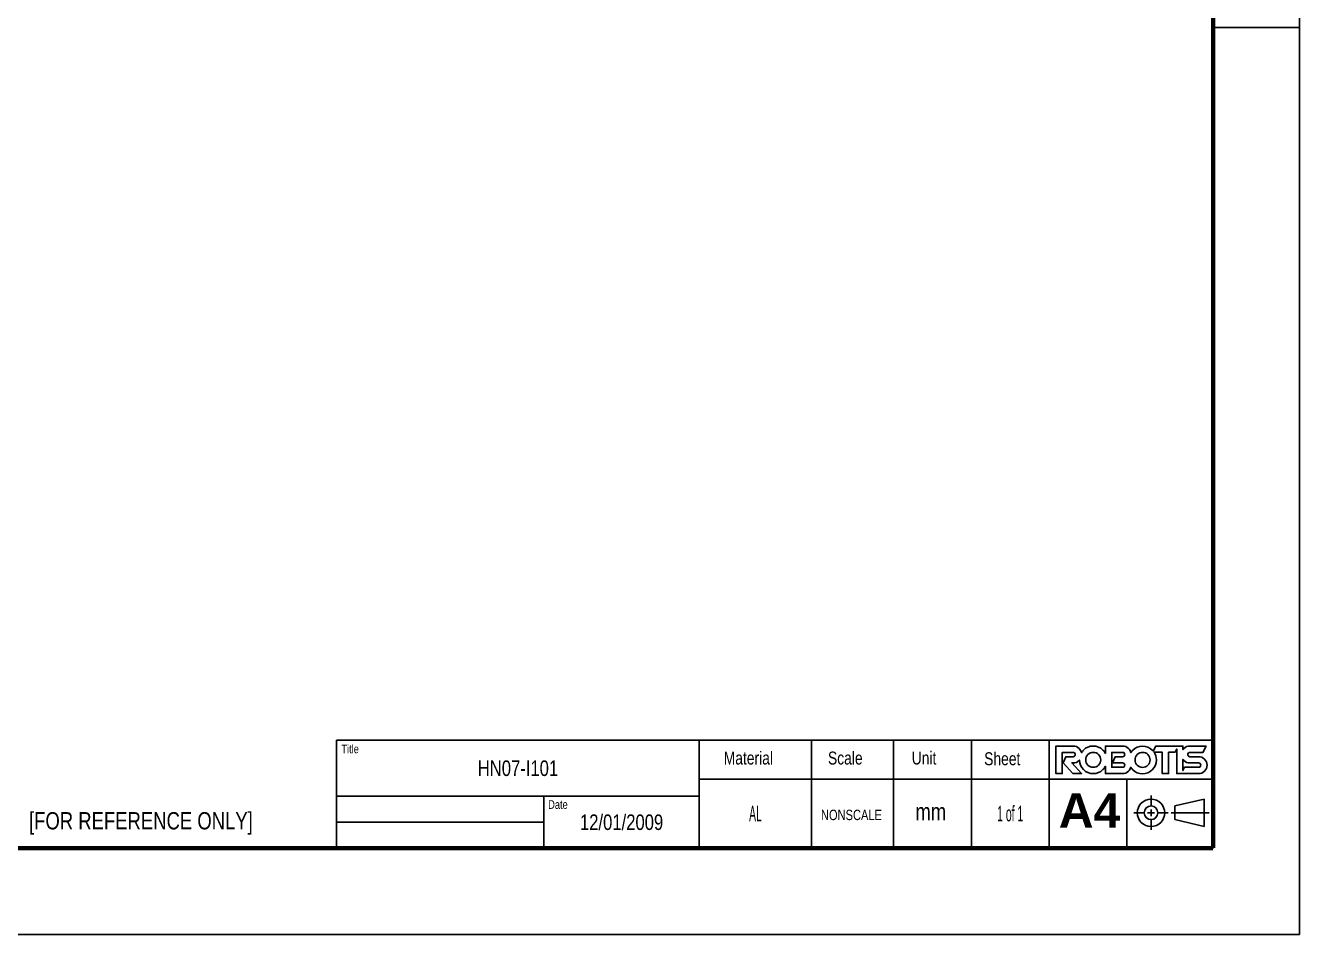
# Model space of a CAD drawing. Header units: millimetres. Extents: x 0 to 149, y 0 to 105.
# Drawn here: x 74.7 to 148.5, y 0 to 52.6 of the extents above; entities that cross this region are included whole.
import ezdxf

# ---------------------------------------------------------------- set-up
doc = ezdxf.new("R2010")
doc.units = ezdxf.units.MM
doc.header["$LTSCALE"] = 8.1675
doc.layers.get('0').update_dxf_attribs({"linetype": 'CONTINUOUS'})
doc.styles.get("Standard").update_dxf_attribs({"font": 'txt', "width": 0.8})
doc.styles.add('TEXTSTYLE_2', font='arialbd.ttf')
doc.styles.add('TEXTSTYLE_3', font='txt', dxfattribs={"width": 0.5})

msp = doc.modelspace()

# ---------------------------------------------------------------- linework, layer by layer
at = {"color": 7, "linetype": 'Continuous'}
for p, q in [((148.5, 0), (148.5, 105)), ((143.5, 52.5), (148.5, 52.5)), ((139.9016, 7.4428), (139.9016, 8.0383)), ((141.2826, 7.4428), (142.9842, 7.8398)), ((141.2826, 7.4428), (141.2826, 6.6487)), ((142.9842, 7.8398), (142.9842, 6.2517)), ((139.5046, 7.0457), (138.9091, 7.0457)), ((139.7031, 7.0457), (140.1002, 7.0457)), ((139.9016, 6.8472), (139.9016, 7.2443)), ((139.9016, 6.6487), (139.9016, 6.0532)), ((140.2987, 7.0457), (140.8942, 7.0457)), ((141.078, 7.0457), (143.2779, 7.0457)), ((141.2826, 6.6487), (142.9842, 6.2517)), ((0, 0), (148.5, 0))]:
    msp.add_line(p, q, dxfattribs=at)
at = {"color": 2, "linetype": 'Continuous'}
for p, q in [((143.5, 11.25), (92.75, 11.25)), ((92.75, 5), (92.75, 11.25)), ((113.75, 5), (113.75, 11.25)), ((120.25, 5), (120.25, 11.25)), ((125, 5), (125, 11.25)), ((129.5, 5), (129.5, 11.25)), ((134, 5), (134, 11.25)), ((143.5, 5), (143.5, 11.25)), ((143.5, 9), (113.75, 9)), ((138.5, 5), (138.5, 9)), ((113.75, 8), (92.75, 8)), ((104.75, 5), (104.75, 8)), ((104.75, 6.5), (92.75, 6.5)), ((143.5, 5), (92.75, 5))]:
    msp.add_line(p, q, dxfattribs=at)
at = {"color": 7, "linetype": 'Continuous', "const_width": 0.25}
for points in [[(143.5, 5), (143.5, 100)], [(5, 5), (143.5, 5)]]:
    msp.add_lwpolyline(points, dxfattribs=at)
at = {"color": 7, "linetype": 'Continuous'}
for radius in [0.7941, 0.397]:
    msp.add_circle((139.9016, 7.0457), radius, dxfattribs=at)
for points, knots in [([(143.0015, 10.15), (142.9056, 10.2458), (142.7899, 10.2937), (142.6548, 10.2937), (142.6548, 10.2937), (142.1529, 10.2937), (142.1529, 10.2937), (142.1178, 10.2937), (142.0881, 10.3059), (142.0638, 10.3302), (142.0396, 10.3545), (142.0273, 10.3842), (142.0273, 10.4193), (142.0273, 10.4541), (142.0396, 10.4838), (142.0638, 10.5082), (142.0881, 10.5324), (142.1178, 10.5446), (142.1529, 10.5446), (142.1529, 10.5446), (142.9057, 10.5446), (142.9057, 10.5446), (142.9057, 10.5446), (143.0883, 10.9096), (143.0883, 10.9096), (143.0883, 10.9096), (142.1529, 10.9096), (142.1529, 10.9096), (142.0175, 10.9096), (141.9019, 10.8617), (141.8061, 10.7659), (141.7859, 10.7457), (141.7683, 10.7244), (141.7523, 10.7024), (141.7523, 10.7024), (141.7523, 10.9105), (141.7523, 10.9105), (141.7523, 10.9105), (141.3875, 10.9105), (141.3875, 10.9105), (141.3875, 10.9105), (141.3875, 10.9101), (141.3875, 10.9101), (141.3875, 10.9101), (140.1741, 10.9101), (140.1741, 10.9101), (140.1741, 10.9101), (140.0273, 10.6164), (140.0273, 10.6164), (140.0116, 10.6349), (139.9951, 10.653), (139.9774, 10.6707), (139.8216, 10.8266), (139.6334, 10.9046), (139.4129, 10.9046), (139.1924, 10.9046), (139.0041, 10.8266), (138.8483, 10.6707), (138.8041, 10.6265), (138.7663, 10.5796), (138.7347, 10.5301), (138.715, 10.6186), (138.6715, 10.6972), (138.6032, 10.7656), (138.5074, 10.8614), (138.3918, 10.9093), (138.2564, 10.9093), (138.2564, 10.9093), (137.2642, 10.9093), (137.2642, 10.9093), (137.2642, 10.9093), (137.2642, 10.4831), (137.2642, 10.4831), (137.2274, 10.5519), (137.1795, 10.6161), (137.12, 10.6755), (136.9642, 10.8313), (136.7759, 10.9093), (136.5555, 10.9093), (136.3349, 10.9093), (136.1467, 10.8313), (135.9909, 10.6755), (135.9438, 10.6284), (135.904, 10.5784), (135.8712, 10.5254), (135.8521, 10.6159), (135.8082, 10.696), (135.7386, 10.7655), (135.6428, 10.8613), (135.5273, 10.9093), (135.3919, 10.9093), (135.3919, 10.9093), (134.3996, 10.9093), (134.3996, 10.9093), (134.3996, 10.9093), (134.3996, 9.3125), (134.3996, 9.3125), (134.3996, 9.3125), (134.7644, 9.3125), (134.7644, 9.3125), (134.7644, 9.3125), (134.7644, 10.5445), (134.7644, 10.5445), (134.7644, 10.5445), (135.3921, 10.5445), (135.3921, 10.5445), (135.4271, 10.5445), (135.4567, 10.5324), (135.481, 10.5079), (135.5054, 10.4835), (135.5177, 10.4537), (135.5177, 10.4186), (135.5177, 10.3835), (135.5054, 10.3537), (135.481, 10.3293), (135.4568, 10.3049), (135.4271, 10.2927), (135.3921, 10.2927), (135.3921, 10.2927), (134.97, 10.2927), (134.97, 10.2927), (134.97, 10.2927), (134.8102, 9.9285), (134.8102, 9.9285), (134.8102, 9.9285), (135.3759, 9.3125), (135.3759, 9.3125), (135.3759, 9.3125), (135.8825, 9.3125), (135.8825, 9.3125), (135.8825, 9.3125), (135.3103, 9.9285), (135.3103, 9.9285), (135.3103, 9.9285), (135.3924, 9.9279), (135.3924, 9.9279), (135.5276, 9.9279), (135.643, 9.9759), (135.7388, 10.0718), (135.7454, 10.0784), (135.7513, 10.0854), (135.7575, 10.0923), (135.7618, 9.8798), (135.8394, 9.6978), (135.9909, 9.5463), (136.1467, 9.3905), (136.3349, 9.3125), (136.5555, 9.3125), (136.7759, 9.3125), (136.9642, 9.3905), (137.12, 9.5463), (137.1795, 9.6058), (137.2274, 9.6699), (137.2642, 9.7387), (137.2642, 9.7387), (137.2642, 9.3125), (137.2642, 9.3125), (137.2642, 9.3125), (138.2564, 9.3125), (138.2564, 9.3125), (138.3918, 9.3125), (138.5074, 9.3604), (138.6032, 9.4562), (138.6697, 9.5228), (138.7126, 9.5992), (138.733, 9.6849), (138.765, 9.6345), (138.8033, 9.5866), (138.8483, 9.5416), (139.0041, 9.3857), (139.1924, 9.3078), (139.4129, 9.3078), (139.6334, 9.3078), (139.8216, 9.3857), (139.9774, 9.5416), (140.1332, 9.6975), (140.2112, 9.8856), (140.2112, 10.1062), (140.2112, 10.2706), (140.1678, 10.417), (140.0812, 10.5454), (140.0812, 10.5454), (140.5521, 10.5454), (140.5521, 10.5454), (140.5521, 10.5454), (140.5521, 9.3135), (140.5521, 9.3135), (140.5521, 9.3135), (140.9175, 9.3135), (140.9175, 9.3135), (140.9175, 9.3135), (140.9175, 10.5454), (140.9175, 10.5454), (140.9175, 10.5454), (141.2931, 10.5454), (141.2931, 10.5454), (141.2931, 10.5454), (141.3875, 10.7345), (141.3875, 10.7345), (141.3875, 10.7345), (141.3875, 9.3137), (141.3875, 9.3137), (141.3875, 9.3137), (141.663, 9.3137), (141.663, 9.3137), (141.663, 9.3137), (141.6628, 9.3133), (141.6628, 9.3133), (141.6628, 9.3133), (141.7604, 9.3133), (141.7604, 9.3133), (141.7611, 9.3133), (141.7615, 9.3131), (141.7622, 9.3131), (141.7622, 9.3131), (141.7608, 9.3129), (141.7608, 9.3129), (141.7608, 9.3129), (142.6548, 9.3129), (142.6548, 9.3129), (142.7899, 9.3129), (142.9056, 9.3608), (143.0015, 9.4566), (143.0971, 9.5524), (143.1451, 9.668), (143.1451, 9.8033), (143.1451, 9.9387), (143.0971, 10.0542), (143.0015, 10.15)], [0, 0, 0, 0, 1, 1, 1, 2, 2, 2, 3, 3, 3, 4, 4, 4, 5, 5, 5, 6, 6, 6, 7, 7, 7, 8, 8, 8, 9, 9, 9, 10, 10, 10, 11, 11, 11, 12, 12, 12, 13, 13, 13, 14, 14, 14, 15, 15, 15, 16, 16, 16, 17, 17, 17, 18, 18, 18, 19, 19, 19, 20, 20, 20, 21, 21, 21, 22, 22, 22, 23, 23, 23, 24, 24, 24, 25, 25, 25, 26, 26, 26, 27, 27, 27, 28, 28, 28, 29, 29, 29, 30, 30, 30, 31, 31, 31, 32, 32, 32, 33, 33, 33, 34, 34, 34, 35, 35, 35, 36, 36, 36, 37, 37, 37, 38, 38, 38, 39, 39, 39, 40, 40, 40, 41, 41, 41, 42, 42, 42, 43, 43, 43, 44, 44, 44, 45, 45, 45, 46, 46, 46, 47, 47, 47, 48, 48, 48, 49, 49, 49, 50, 50, 50, 51, 51, 51, 52, 52, 52, 53, 53, 53, 54, 54, 54, 55, 55, 55, 56, 56, 56, 57, 57, 57, 58, 58, 58, 59, 59, 59, 60, 60, 60, 61, 61, 61, 62, 62, 62, 63, 63, 63, 64, 64, 64, 65, 65, 65, 66, 66, 66, 67, 67, 67, 68, 68, 68, 69, 69, 69, 70, 70, 70, 71, 71, 71, 72, 72, 72, 73, 73, 73, 74, 74, 74, 75, 75, 75, 76, 76, 76, 76]), ([(136.8624, 9.804), (136.778, 9.7195), (136.6756, 9.6773), (136.5555, 9.6773), (136.4368, 9.6773), (136.3348, 9.7195), (136.2496, 9.804), (136.1644, 9.8884), (136.1218, 9.9907), (136.1218, 10.1109), (136.1218, 10.2311), (136.1644, 10.3334), (136.2496, 10.4179), (136.3348, 10.5024), (136.4368, 10.5445), (136.5555, 10.5445), (136.6756, 10.5445), (136.778, 10.5024), (136.8624, 10.4179), (136.9469, 10.3334), (136.9891, 10.2311), (136.9891, 10.1109), (136.9891, 9.9907), (136.9469, 9.8884), (136.8624, 9.804)], [0, 0, 0, 0, 1, 1, 1, 2, 2, 2, 3, 3, 3, 4, 4, 4, 5, 5, 5, 6, 6, 6, 7, 7, 7, 8, 8, 8, 8]), ([(138.2567, 9.9279), (138.2917, 9.9279), (138.3213, 9.9158), (138.3457, 9.8915), (138.37, 9.8672), (138.3822, 9.8375), (138.3822, 9.8026), (138.3822, 9.7676), (138.37, 9.738), (138.3457, 9.7137), (138.3213, 9.6894), (138.2917, 9.6773), (138.2567, 9.6773), (138.2567, 9.6773), (137.629, 9.6773), (137.629, 9.6773), (137.629, 9.6773), (137.629, 10.5445), (137.629, 10.5445), (137.629, 10.5445), (138.2567, 10.5445), (138.2567, 10.5445), (138.2917, 10.5445), (138.3213, 10.5324), (138.3457, 10.5079), (138.37, 10.4835), (138.3822, 10.4537), (138.3822, 10.4186), (138.3822, 10.3835), (138.37, 10.3537), (138.3457, 10.3293), (138.3213, 10.3049), (138.2917, 10.2927), (138.2567, 10.2927), (138.2567, 10.2927), (137.8345, 10.2927), (137.8345, 10.2927), (137.8345, 10.2927), (137.6748, 9.9279), (137.6748, 9.9279), (137.6748, 9.9279), (138.2567, 9.9279), (138.2567, 9.9279)], [0, 0, 0, 0, 1, 1, 1, 2, 2, 2, 3, 3, 3, 4, 4, 4, 5, 5, 5, 6, 6, 6, 7, 7, 7, 8, 8, 8, 9, 9, 9, 10, 10, 10, 11, 11, 11, 12, 12, 12, 13, 13, 13, 14, 14, 14, 14]), ([(139.7199, 9.7992), (139.6354, 9.7147), (139.5331, 9.6725), (139.4129, 9.6725), (139.2942, 9.6725), (139.1922, 9.7147), (139.107, 9.7992), (139.0218, 9.8836), (138.9793, 9.986), (138.9793, 10.1062), (138.9793, 10.2263), (139.0218, 10.3287), (139.107, 10.4132), (139.1922, 10.4976), (139.2942, 10.5398), (139.4129, 10.5398), (139.5331, 10.5398), (139.6354, 10.4976), (139.7199, 10.4132), (139.8043, 10.3287), (139.8465, 10.2263), (139.8465, 10.1062), (139.8465, 9.986), (139.8043, 9.8836), (139.7199, 9.7992)], [0, 0, 0, 0, 1, 1, 1, 2, 2, 2, 3, 3, 3, 4, 4, 4, 5, 5, 5, 6, 6, 6, 7, 7, 7, 8, 8, 8, 8]), ([(142.7437, 9.7144), (142.7192, 9.69), (142.6896, 9.6779), (142.6548, 9.6779), (142.6548, 9.6779), (141.8441, 9.6779), (141.8441, 9.6779), (141.8441, 9.6779), (141.8441, 9.6778), (141.8441, 9.6778), (141.8441, 9.6778), (141.7523, 9.4932), (141.7523, 9.4932), (141.7523, 9.4932), (141.7523, 10.136), (141.7523, 10.136), (141.7683, 10.114), (141.7859, 10.0927), (141.8061, 10.0725), (141.9019, 9.9767), (142.0175, 9.9288), (142.1529, 9.9288), (142.1529, 9.9288), (142.6548, 9.9288), (142.6548, 9.9288), (142.6896, 9.9288), (142.7192, 9.9166), (142.7437, 9.8923), (142.768, 9.8679), (142.78, 9.8383), (142.78, 9.8033), (142.78, 9.7683), (142.768, 9.7386), (142.7437, 9.7144)], [0, 0, 0, 0, 1, 1, 1, 2, 2, 2, 3, 3, 3, 4, 4, 4, 5, 5, 5, 6, 6, 6, 7, 7, 7, 8, 8, 8, 9, 9, 9, 10, 10, 10, 11, 11, 11, 11])]:
    msp.add_open_spline(points, degree=3, knots=knots, dxfattribs=at)

# ---------------------------------------------------------------- texts
at = {"color": 7, "linetype": 'Continuous', "line_spacing_factor": 0.9}
for s, insert, char_height, width, attachment_point in [('Title', (93.0293, 10.9913), 0.5, 2, 1), ('Material', (115.1618, 10.5902), 0.75, 4.8, 1), ('Scale', (121.1988, 10.59), 0.75, 3, 1), ('Unit', (126.0478, 10.593), 0.75, 2.4, 1), ('Sheet', (130.2417, 10.5502), 0.75, 3, 1), ('HN07-I101', (103.25, 10.075), 0.9, 6.48, 2), ('Date', (105.0012, 7.7746), 0.5, 1.6, 1), ('mm', (126.2585, 7.6079), 1, 1.6, 1), ('[FOR REFERENCE ONLY]', (74.9407, 7.0839), 1, 16, 1), ('12/01/2009', (109.25, 6.95), 0.9, 7.2, 2), ('NONSCALE', (120.7928, 7.2222), 0.6, 3.84, 1)]:
    msp.add_mtext(s, dxfattribs=dict(at, insert=insert, char_height=char_height, width=width, attachment_point=attachment_point))
for s, insert, char_height, width, attachment_point, style in [('A4', (134.5587, 8.1797), 2, 3.568773, 1, 'TEXTSTYLE_2'), ('AL', (117, 7.45), 0.9, 0.9, 2, 'TEXTSTYLE_3'), ('1 of 1', (131.75, 7.45), 0.9, 2.7, 2, 'TEXTSTYLE_3')]:
    msp.add_mtext(s, dxfattribs=dict(at, insert=insert, char_height=char_height, width=width, attachment_point=attachment_point, style=style))

doc.saveas('drawing.dxf')
